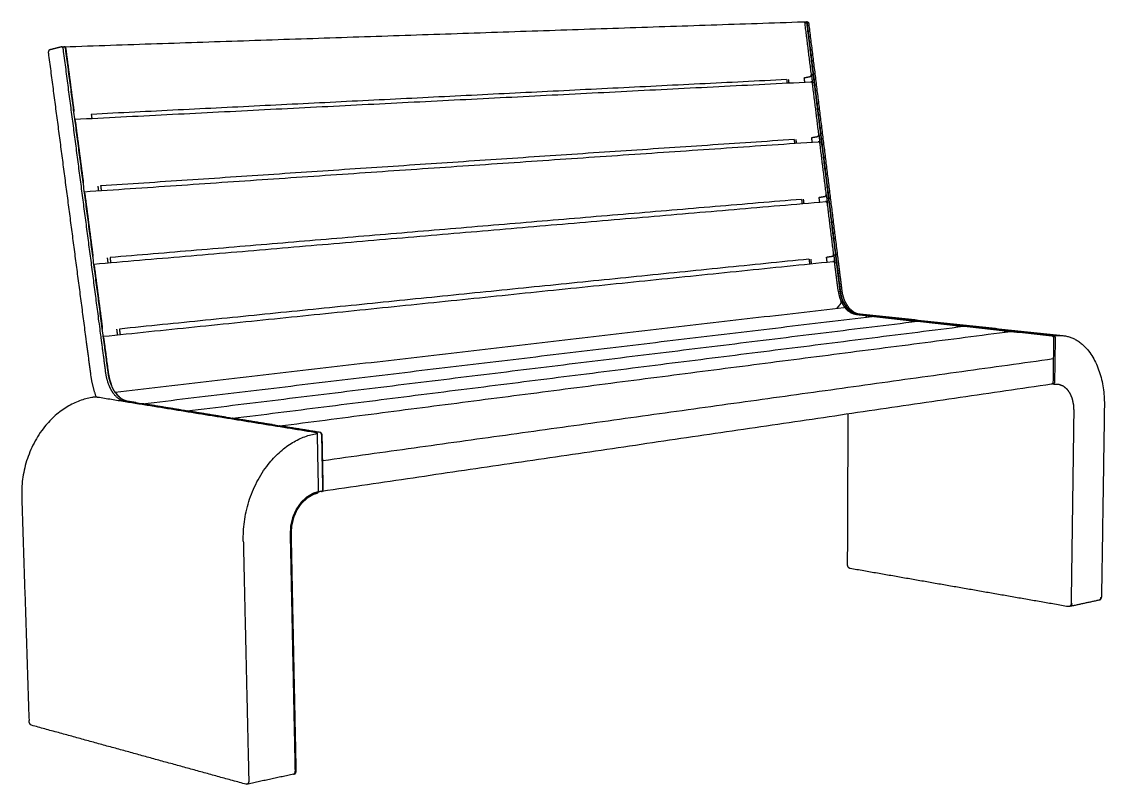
# Model space of a CAD drawing. Header units: millimetres. Extents: x 0 to 3313, y 802 to 4005.
# Drawn here: x 0 to 1797, y 802 to 2068 of the extents above; entities that cross this region are included whole.
import ezdxf

# ---------------------------------------------------------------- set-up
doc = ezdxf.new("R2010")
doc.units = ezdxf.units.MM
doc.header["$MEASUREMENT"] = 0
doc.layers.add('Utwórz2D linie widoczne', color=7, linetype='Continuous', true_color=0x000000)

msp = doc.modelspace()

# ---------------------------------------------------------------- linework, layer by layer
at = {"layer": 'Utwórz2D linie widoczne'}
for points in [[(71, 2026.4), (684.3, 2047.1), (1297.6, 2067.8)], [(1297.6, 2067.8), (1298.9, 2067.8), (1300.2, 2067.9)], [(1300.9, 2067.9), (1302.2, 2068), (1303.5, 2068)], [(1310.8, 1981.2), (1305.6, 2022.8), (1300.4, 2064.5)], [(44.3, 2015.8), (75.4, 1778.7), (106.5, 1541.7)], [(66, 2026.2), (56.1, 2023.6), (46.3, 2021.1)], [(66.4, 2026.3), (68.3, 2026.3), (70.2, 2026.4)], [(87, 1921.6), (80.4, 1972), (73.8, 2022.4)], [(1310.8, 1980.7), (1311.8, 1973.1), (1312.7, 1965.4)], [(88.4, 1906.1), (699.1, 1937.1), (1309.9, 1968.2)], [(1269.8, 1971.8), (692.7, 1943), (115.5, 1914.2)], [(1269.8, 1971.8), (1270.2, 1969), (1270.5, 1966.2)], [(1272.6, 1971.9), (1273, 1969.1), (1273.3, 1966.4)], [(1299.1, 1974.9), (1303.8, 1975.9), (1308.5, 1976.8)], [(1300, 1967.7), (1299.5, 1971.3), (1299.1, 1974.9)], [(1323.1, 1881.7), (1318, 1923.3), (1312.8, 1964.9)], [(115.5, 1914.2), (116, 1910.8), (116.4, 1907.5)], [(102.8, 1801.3), (96.2, 1851.6), (89.6, 1901.9)], [(1282.2, 1872.4), (706.6, 1833.8), (131.1, 1795.3)], [(1282.2, 1872.4), (1282.6, 1869.2), (1283, 1866.1)], [(1285, 1872.6), (1285.4, 1869.4), (1285.8, 1866.3)], [(1311.4, 1875.6), (1316.1, 1876.5), (1320.9, 1877.3)], [(1312.3, 1868.1), (1311.9, 1871.8), (1311.4, 1875.6)], [(1323.2, 1881), (1324.1, 1873.5), (1325, 1866.1)], [(104.1, 1785.8), (713.1, 1827.3), (1322.1, 1868.8)], [(1335.5, 1782.2), (1330.3, 1823.8), (1325.2, 1865.4)], [(118.6, 1681.1), (112, 1731.4), (105.4, 1781.6)], [(127.9, 1787.5), (127.4, 1791.2), (127, 1795)], [(131.1, 1795.3), (131.6, 1791.5), (132.1, 1787.7)], [(1335.5, 1781.4), (1336.4, 1774.1), (1337.3, 1766.9)], [(119.9, 1665.8), (727.1, 1717.6), (1334.4, 1769.4)], [(1294.5, 1773.1), (720.6, 1724.8), (146.7, 1676.5)], [(1294.5, 1773.1), (1295, 1769.6), (1295.4, 1766.1)], [(1297.3, 1773.3), (1297.8, 1769.8), (1298.2, 1766.3)], [(1323.7, 1776.4), (1328.5, 1777.2), (1333.2, 1778)], [(1324.7, 1768.6), (1324.2, 1772.5), (1323.7, 1776.4)], [(1347.8, 1683), (1342.6, 1724.5), (1337.5, 1766)], [(143.6, 1667.8), (143.1, 1672), (142.5, 1676.2)], [(146.7, 1676.5), (147.2, 1672.3), (147.8, 1668.2)], [(1306.9, 1673.9), (734.5, 1615.9), (162.2, 1557.9)], [(1306.9, 1673.9), (1307.4, 1670), (1307.8, 1666.2)], [(1309.7, 1674.1), (1310.1, 1670.3), (1310.6, 1666.5)], [(1336, 1677.3), (1340.8, 1678), (1345.5, 1678.7)], [(1337, 1669.2), (1336.5, 1673.2), (1336, 1677.3)], [(134.3, 1561.1), (127.7, 1611.3), (121.1, 1661.5)], [(135.6, 1545.9), (741.1, 1608), (1346.6, 1670.1)], [(1355.6, 1620.5), (1352.6, 1643.6), (1349.7, 1666.7)], [(1352.5, 1670.9), (1352.2, 1670.8), (1351.9, 1670.8)], [(1353.5, 1592.4), (1356.5, 1596.2), (1359.5, 1599.9)], [(1364, 1601.8), (1364.2, 1602.1), (1364.4, 1602.4)], [(155, 1453.2), (760, 1523.5), (1365, 1593.8)], [(1368.2, 1595.1), (1368.4, 1595.3), (1368.6, 1595.5)], [(1386.3, 1583.8), (1557.4, 1565.4), (1728.5, 1547)], [(1400.3, 1580.2), (1393.4, 1580.9), (1386.6, 1581.6)], [(1387.3, 1582.2), (1549.2, 1564.8), (1711.2, 1547.3)], [(1389.2, 1581.9), (1550.8, 1564.5), (1712.4, 1547.1)], [(1389.9, 1582), (1551.5, 1564.6), (1713.1, 1547.2)], [(1392.5, 1582.3), (1554.1, 1564.9), (1715.7, 1547.5)], [(200.8, 1433.9), (806.3, 1506.4), (1411.9, 1578.8)], [(274.3, 1422), (880.6, 1496.4), (1486.8, 1570.8)], [(1400.3, 1580.2), (1555, 1563.4), (1709.8, 1546.7)], [(159.3, 1548.3), (158.7, 1552.9), (158.1, 1557.5)], [(162.2, 1557.9), (162.8, 1553.3), (163.4, 1548.7)], [(350.1, 1409.7), (956.8, 1486.1), (1563.5, 1562.5)], [(428.2, 1397.1), (1035.1, 1475.6), (1642, 1554)], [(106.5, 1541.7), (110.7, 1510.4), (114.8, 1479.2)], [(144.2, 1485.6), (140.5, 1513.6), (136.8, 1541.5)], [(1712.9, 1542.4), (1712.4, 1506.2), (1711.9, 1470)], [(1715.5, 1542.7), (1715, 1506.6), (1714.5, 1470.4)], [(1712.4, 1508.2), (1106.1, 1423.7), (499.7, 1339.2)], [(1709.3, 1466.4), (1103.8, 1377.4), (498.3, 1288.4)], [(1712, 1466.8), (1710.8, 1466.6), (1709.5, 1466.4)], [(1718.7, 1466.4), (1720.3, 1466.3), (1721.9, 1466.3)], [(1722.1, 1466.2), (1725.4, 1464.9), (1728.7, 1463.6)], [(1728.9, 1463.5), (1731.8, 1461.1), (1734.8, 1458.6)], [(1734.9, 1458.4), (1737.3, 1455), (1739.8, 1451.5)], [(488.8, 1385.8), (307.5, 1415.1), (126.3, 1444.5)], [(495.1, 1386.2), (335.2, 1412), (175.3, 1437.8)], [(189.3, 1435.8), (182.6, 1436.8), (175.9, 1437.9)], [(1739.9, 1451.3), (1741.7, 1447), (1743.5, 1442.7)], [(1743.6, 1442.4), (1744.6, 1437.5), (1745.7, 1432.5)], [(262.6, 1423.9), (231.9, 1428.9), (201.1, 1433.8)], [(338.1, 1411.7), (306.4, 1416.8), (274.8, 1421.9)], [(1746.4, 1421.4), (1744.2, 1261.8), (1742, 1102.2)], [(1745.8, 1432.2), (1746.1, 1426.9), (1746.4, 1421.5)], [(1797.2, 1429.4), (1794.8, 1271.2), (1792.4, 1113.1)], [(415.7, 1399.2), (383.2, 1404.4), (350.6, 1409.7)], [(1371, 1166.7), (1371.5, 1291.8), (1372, 1416.8)], [(495.7, 1386.3), (462.2, 1391.7), (428.6, 1397.1)], [(490.4, 1385.1), (490.5, 1383.9), (490.5, 1382.7)], [(490.5, 1382.6), (491.4, 1335.7), (492.3, 1288.9)], [(500, 1292.7), (499.1, 1336.7), (498.3, 1380.8)], [(499.7, 1339.2), (499.3, 1360), (498.9, 1380.9)], [(499.1, 1339.3), (499.4, 1339.3), (499.7, 1339.2)], [(500.6, 1292.8), (500.2, 1316), (499.7, 1339.2)], [(0.1, 1279.3), (6.1, 1093.8), (12.2, 908.2)], [(464.5, 1270.8), (468.9, 1275), (473.4, 1279.2)], [(465.3, 1269.4), (469.8, 1273.6), (474.2, 1277.8)], [(474, 1279.7), (478.9, 1282.6), (483.9, 1285.5)], [(474.5, 1278), (479.5, 1280.9), (484.4, 1283.9)], [(484.5, 1285.8), (487, 1286.5), (489.4, 1287.2)], [(484.7, 1284), (487.2, 1284.7), (489.6, 1285.4)], [(492.2, 1288.6), (492.3, 1287.8), (492.4, 1287.1)], [(497.6, 1288.3), (495.7, 1288.1), (493.8, 1287.8)], [(450.8, 1246.8), (453.5, 1252.9), (456.3, 1259)], [(452.1, 1246), (454.8, 1252.1), (457.5, 1258.2)], [(456.7, 1259.7), (460.3, 1264.9), (464, 1270.2)], [(457.7, 1258.5), (461.4, 1263.8), (465.1, 1269.1)], [(447.3, 1232.9), (448.9, 1239.5), (450.5, 1246)], [(448.7, 1232.5), (450.3, 1239.1), (451.9, 1245.6)], [(446.2, 1218.6), (446.7, 1225.3), (447.1, 1232.1)], [(447.7, 1218.6), (448.1, 1225.3), (448.6, 1232.1)], [(367.9, 1206), (372.4, 1007.2), (377, 808.4)], [(454.3, 825.1), (450.3, 1021.7), (446.2, 1218.2)], [(455.8, 825.4), (451.7, 1021.9), (447.7, 1218.4)], [(1737.3, 1097.2), (1556.2, 1128.8), (1375.1, 1160.5)], [(1739.6, 1097.4), (1739.2, 1097.3), (1738.8, 1097.2)], [(1787.8, 1107.8), (1763.8, 1102.6), (1739.8, 1097.4)], [(1789, 1108.1), (1788.5, 1108), (1787.9, 1107.8)], [(372.5, 802.4), (194.5, 851.4), (16.4, 900.3)], [(451.2, 819.1), (413.6, 810.9), (375.9, 802.8)], [(452.7, 819.4), (452, 819.2), (451.2, 819.1)], [(375.9, 802.8), (374.9, 802.6), (373.9, 802.3)]]:
    msp.add_open_spline(points, degree=2, dxfattribs=at)
for points, weights in [([(1297.6, 2067.8), (1300, 2067.9), (1300.4, 2064.5)], [5913.54358958, 4546.2523299, 6203.18305405]), ([(1300.2, 2067.9), (1302.7, 2068), (1303.1, 2064.6)], [5916.23352039, 4548.32112539, 6206.00579309]), ([(1300.6, 2067.9), (1303.3, 2068.4), (1303.8, 2064.6)], [6189.34261045, 4398.78407015, 6206.71147784]), ([(1303.5, 2068), (1306, 2068.1), (1306.4, 2064.7)], [5919.5959339, 4550.90711974, 6209.53421688]), ([(46.3, 2021.1), (43.7, 2020.4), (44.3, 2015.8)], [5147.6486752, 3641.93898213, 5150.61575436]), ([(69.2, 2022.3), (68.6, 2026.9), (66, 2026.2)], [5123.72290104, 3622.92286318, 5126.41747521]), ([(73.1, 2022.4), (72.6, 2026.5), (70.2, 2026.4)], [5126.54564007, 3757.17803589, 4887.56612524]), ([(73.8, 2022.4), (73.2, 2027), (70.6, 2026.4)], [5127.013798, 3633.24699366, 5113.77069238]), ([(1308.5, 1976.8), (1311.3, 1977.3), (1310.8, 1981.2)], [6209.11362499, 4388.50465265, 6206.14654583]), ([(1312.8, 1964.9), (1312.4, 1968.3), (1309.9, 1968.2)], [6206.72561893, 4519.42098066, 5966.44002715]), ([(86.8, 1918.4), (87.2, 1919.9), (87, 1921.6)], [4384.70721914, 4442.01965258, 5129.97728978]), ([(89.6, 1901.9), (89.4, 1903.7), (88.5, 1904.8)], [5130.55636288, 4441.02708266, 4384.81747093]), ([(1320.9, 1877.3), (1323.6, 1877.8), (1323.1, 1881.7)], [6212.65618986, 4391.0096243, 6209.6891107]), ([(1325.2, 1865.4), (1324.7, 1868.9), (1322.1, 1868.8)], [6210.26818381, 4492.16702438, 6021.99336999]), ([(102.5, 1798.1), (103, 1799.5), (102.8, 1801.3)], [4385.87750709, 4432.71820522, 5133.51985465]), ([(105.4, 1781.6), (105.1, 1783.4), (104.3, 1784.6)], [5134.09892776, 4431.75338332, 4386.03553128]), ([(1333.2, 1778), (1335.9, 1778.4), (1335.5, 1782.2)], [6216.19875474, 4393.51459595, 6213.23167558]), ([(1334.4, 1769.4), (1334.3, 1769.4), (1334.3, 1769.4)], [1, 0.999525472013, 1]), ([(1337.5, 1766), (1337, 1769.6), (1334.4, 1769.4)], [6213.81074869, 4464.48710759, 6080.28969106]), ([(118.3, 1677.8), (118.8, 1679.3), (118.6, 1681.1)], [4387.47215813, 4423.59025114, 5137.06241953]), ([(1345.5, 1678.7), (1348.3, 1679.1), (1347.8, 1683)], [6219.74131962, 4396.0195676, 6216.77424046]), ([(121.1, 1661.5), (120.9, 1663.3), (120, 1664.5)], [5137.64149264, 4422.65137844, 4387.67516968]), ([(1349.7, 1666.7), (1349.3, 1670.4), (1346.6, 1670.1)], [6217.44483876, 4443.36468014, 6141.60556677]), ([(1355.6, 1620.5), (1355.6, 1620.2), (1355.6, 1620)], [1, 0.999990503328, 1]), ([(1355.6, 1619.9), (1355.6, 1620), (1355.6, 1620)], [6211.10801798, 6211.54300924, 6211.98175422]), ([(1355.6, 1619.9), (1355.8, 1618.4), (1356.1, 1617)], [1, 0.999688429412, 1]), ([(1358.9, 1620.9), (1359.5, 1615.8), (1361, 1610.9)], [1, 0.996209878726, 1]), ([(1356.1, 1616.9), (1356.1, 1616.9), (1356.1, 1617)], [6179.36273635, 6179.71673474, 6180.07744788]), ([(1356.1, 1616.9), (1356.2, 1616.6), (1356.2, 1616.4)], [1, 0.999990728455, 1]), ([(1356.2, 1616.4), (1356.2, 1616.4), (1356.2, 1616.4)], [6175.49574859, 6175.5382155, 6175.58080431]), ([(1356.2, 1616.4), (1356.3, 1616.1), (1356.3, 1615.9)], [1, 0.999990242784, 1]), ([(1356.3, 1615.8), (1356.3, 1615.8), (1356.3, 1615.9)], [6171.66613989, 6171.8697765, 6172.07719459]), ([(1356.3, 1615.8), (1356.6, 1614.3), (1357, 1612.9)], [1, 0.999664926726, 1]), ([(1357, 1612.8), (1357, 1612.8), (1357, 1612.9)], [6160.98303983, 6160.99613441, 6161.00983507]), ([(1357, 1612.8), (1357.1, 1612.6), (1357.2, 1612.3)], [1, 0.999989942583, 1]), ([(1357.2, 1612.3), (1357.2, 1612.3), (1357.2, 1612.3)], [6160.70012703, 6160.70015712, 6160.70353484]), ([(1357.2, 1612.3), (1357.5, 1611.1), (1357.9, 1609.9)], [1, 0.999771434467, 1]), ([(1357.9, 1609.9), (1357.9, 1609.9), (1357.9, 1609.9)], [6166.03253153, 6165.87359012, 6165.71938623]), ([(1357.9, 1609.9), (1358, 1609.6), (1358.1, 1609.4)], [1, 0.999989629277, 1]), ([(1358.1, 1609.3), (1358.1, 1609.4), (1358.1, 1609.4)], [6168.56736598, 6168.50525845, 6168.44364122]), ([(1358.1, 1609.3), (1358.5, 1608.2), (1358.9, 1607)], [1, 0.999756590828, 1]), ([(1358.9, 1607), (1358.9, 1607), (1358.9, 1607)], [6187.22567681, 6186.86425329, 6186.50775435]), ([(1358.9, 1607), (1359, 1606.7), (1359.1, 1606.5)], [1, 0.999989263361, 1]), ([(1359.1, 1606.5), (1359.1, 1606.5), (1359.1, 1606.5)], [6192.659946, 6192.49323982, 6192.3274032]), ([(1359.5, 1599.9), (1361.1, 1601.9), (1359.9, 1604.6)], [6218.3799809, 4860.36211541, 6217.21860064]), ([(1364.4, 1602.4), (1362.4, 1606.4), (1361, 1610.9)], [6219.92852214, 6274.66301724, 6405.89094101]), ([(1364.4, 1602.4), (1366.3, 1598.7), (1368.6, 1595.5)], [5690.37418875, 5645.336539, 5656.90941643]), ([(1367.2, 1592.8), (1366.2, 1593.9), (1365, 1593.8)], [6211.78379544, 5332.8943177, 5450.00912367]), ([(1368, 1591.9), (1367.9, 1591.9), (1367.9, 1592)], [6181.15112016, 6182.08048126, 6183.01579591]), ([(1368, 1591.9), (1368.1, 1591.8), (1368.2, 1591.6)], [5632.17220589, 5631.94434625, 5631.85405041]), ([(1368.2, 1591.6), (1368.2, 1591.6), (1368.2, 1591.6)], [6171.59174745, 6171.71624493, 6171.84085678]), ([(1368.2, 1591.6), (1368.3, 1591.5), (1368.5, 1591.3)], [1, 0.999988079403, 1]), ([(1368.5, 1591.3), (1368.5, 1591.3), (1368.5, 1591.3)], [6161.12604222, 6161.74057961, 6162.35813703]), ([(1368.5, 1591.3), (1368.6, 1591.2), (1368.7, 1591.1)], [5631.83486834, 5631.90096782, 5632.07605768]), ([(1368.6, 1595.5), (1372.7, 1590), (1377.8, 1586.5)], [5342.39519897, 5361.65956817, 5547.02231821]), ([(1368.8, 1591), (1368.8, 1591), (1368.7, 1591.1)], [6150.86901303, 6152.15248826, 6153.45031372]), ([(1368.8, 1591), (1369.1, 1590.7), (1369.4, 1590.3)], [1, 0.999933097137, 1]), ([(1369.6, 1590.2), (1369.5, 1590.3), (1369.4, 1590.3)], [6128.68148989, 6130.18799851, 6131.71901501]), ([(1369.6, 1590.2), (1369.7, 1590.1), (1369.8, 1590)], [5634.61784079, 5635.11300949, 5635.69503147]), ([(1369.8, 1590), (1369.8, 1590), (1369.8, 1590)], [6121.07674726, 6121.94465667, 6122.82142795]), ([(1369.8, 1590), (1370, 1589.9), (1370.1, 1589.7)], [5636.05745771, 5636.78823548, 5637.64429512]), ([(1370.1, 1589.7), (1370.1, 1589.7), (1370.1, 1589.7)], [6113.79776364, 6114.08454764, 6114.37238983]), ([(1370.1, 1589.7), (1370.2, 1589.6), (1370.4, 1589.5)], [1, 0.999986714548, 1]), ([(1370.4, 1589.4), (1370.4, 1589.4), (1370.4, 1589.5)], [6106.36962007, 6106.6066798, 6106.84453899]), ([(1370.4, 1589.4), (1370.5, 1589.3), (1370.7, 1589.2)], [5639.98724791, 5641.0151576, 5642.17203923]), ([(1370.7, 1589.1), (1370.7, 1589.2), (1370.7, 1589.2)], [6098.81084945, 6099.51007527, 6100.21709445]), ([(1370.7, 1589.1), (1370.8, 1589), (1370.9, 1588.9)], [5642.72388984, 5643.72292594, 5644.8132845]), ([(1371, 1588.9), (1371, 1588.9), (1370.9, 1588.9)], [6091.69382246, 6092.79374854, 6093.91542724]), ([(1371, 1588.9), (1371.4, 1588.6), (1371.7, 1588.3)], [1, 0.999926103352, 1]), ([(1371.8, 1588.2), (1371.7, 1588.3), (1371.7, 1588.3)], [6076.96505046, 6077.86073262, 6078.77603479]), ([(1371.8, 1588.2), (1371.9, 1588.1), (1372, 1588)], [5654.56516414, 5656.03858565, 5657.60734903]), ([(1372.1, 1588), (1372.1, 1588), (1372, 1588)], [6071.96645705, 6072.46517187, 6072.97081654]), ([(1372.1, 1588), (1372.2, 1587.9), (1372.4, 1587.8)], [5658.42974087, 5660.30506922, 5662.31243669]), ([(1372.4, 1587.7), (1372.4, 1587.8), (1372.4, 1587.8)], [6067.29362636, 6067.4456579, 6067.59842983]), ([(1372.4, 1587.7), (1372.5, 1587.6), (1372.7, 1587.5)], [1, 0.999985010053, 1]), ([(1372.7, 1587.5), (1372.7, 1587.5), (1372.7, 1587.5)], [6062.65667906, 6062.8012262, 6062.94655938]), ([(1372.7, 1587.5), (1372.8, 1587.4), (1373, 1587.3)], [5667.41121349, 5669.5818001, 5671.88466964]), ([(1373, 1587.2), (1373, 1587.3), (1373, 1587.3)], [6058.14337324, 6058.53091795, 6058.92526863]), ([(1373, 1587.2), (1373.1, 1587.2), (1373.3, 1587.1)], [5672.90367944, 5674.90067301, 5676.9946768]), ([(1373.4, 1587), (1373.3, 1587), (1373.3, 1587.1)], [6054.05633638, 6054.633772, 6055.22975171]), ([(1373.4, 1587), (1373.5, 1586.9), (1373.6, 1586.8)], [5678.78983453, 5680.57093412, 5682.41953689]), ([(1373.9, 1586.6), (1373.7, 1586.7), (1373.6, 1586.8)], [1, 0.999984113951, 1]), ([(1373.9, 1586.6), (1374, 1586.6), (1374, 1586.5)], [5688.16066436, 5689.92434558, 5691.74321215]), ([(1374.2, 1586.4), (1374.1, 1586.5), (1374, 1586.5)], [6046.09782094, 6046.61193376, 6047.15241981]), ([(1374.2, 1586.4), (1374.3, 1586.3), (1374.4, 1586.3)], [5694.21948049, 5696.4742371, 5698.81043467]), ([(1374.5, 1586.2), (1374.4, 1586.2), (1374.4, 1586.3)], [6043.70537936, 6044.0121429, 6044.33124059]), ([(1374.5, 1586.2), (1374.6, 1586.1), (1374.7, 1586)], [5700.59741305, 5703.37818496, 5706.27134634]), ([(1374.8, 1586), (1374.8, 1586), (1374.7, 1586)], [6041.63870456, 6041.78138943, 6041.9277341]), ([(1374.8, 1586), (1374.9, 1585.9), (1375.1, 1585.8)], [1, 0.999984082989, 1]), ([(1375.1, 1585.8), (1375.1, 1585.8), (1375.1, 1585.8)], [6039.89779672, 6039.91872989, 6039.93977771]), ([(1375.1, 1585.8), (1375.2, 1585.7), (1375.4, 1585.6)], [1, 0.999982970842, 1]), ([(1375.4, 1585.6), (1375.4, 1585.6), (1375.4, 1585.6)], [6038.36526145, 6038.42322582, 6038.48265776]), ([(1375.4, 1585.6), (1375.6, 1585.5), (1375.7, 1585.4)], [5722.37423712, 5725.78735347, 5729.32907916]), ([(1375.8, 1585.4), (1375.7, 1585.4), (1375.7, 1585.4)], [6037.20208441, 6037.29394162, 6037.39329078]), ([(1375.8, 1585.4), (1375.9, 1585.3), (1376, 1585.2)], [5731.01621622, 5734.12161044, 5737.3241961]), ([(1377.3, 1584.5), (1376.6, 1584.9), (1376, 1585.2)], [1, 0.999711068051, 1]), ([(1377.3, 1584.5), (1377.4, 1584.5), (1377.5, 1584.4)], [5772.59741439, 5776.31534518, 5780.13144891]), ([(1377.6, 1584.4), (1377.5, 1584.4), (1377.5, 1584.4)], [6037.69823739, 6037.58707372, 6037.48352679]), ([(1377.6, 1584.4), (1377.7, 1584.3), (1377.9, 1584.2)], [5782.24632598, 5786.62716396, 5791.13556288]), ([(1377.8, 1586.5), (1377.9, 1586.5), (1378, 1586.4)], [5705.76128006, 5707.61437961, 5709.51600428]), ([(1386.6, 1581.6), (1382.1, 1582.1), (1377.9, 1584.2)], [6194.18734975, 6056.61860008, 6038.74487515]), ([(1378, 1586.4), (1378.1, 1586.4), (1378.2, 1586.3)], [5553.40032804, 5556.67672211, 5560.00345751]), ([(1378.2, 1586.3), (1378.3, 1586.3), (1378.3, 1586.2)], [5713.44251477, 5715.38482853, 5717.37523236]), ([(1378.3, 1586.2), (1378.4, 1586.2), (1378.5, 1586.1)], [5566.55383305, 5569.94137195, 5573.37959892]), ([(1378.5, 1586.1), (1378.6, 1586), (1378.7, 1586)], [5721.51121928, 5723.54587226, 5725.62837496]), ([(1378.7, 1586), (1378.8, 1585.9), (1378.9, 1585.9)], [5580.11458951, 5583.60724721, 5587.15074245]), ([(1378.9, 1585.9), (1379, 1585.8), (1379, 1585.8)], [5729.96623068, 5732.09693023, 5734.2754321]), ([(1379, 1585.8), (1379.1, 1585.7), (1379.2, 1585.7)], [5594.08378959, 5597.67494453, 5601.31688809]), ([(1379.2, 1585.7), (1379.3, 1585.6), (1379.4, 1585.6)], [5738.80638955, 5741.03742301, 5743.31640375]), ([(1379.4, 1585.6), (1379.5, 1585.5), (1379.6, 1585.5)], [5608.46262899, 5612.14506178, 5615.87803585]), ([(1379.6, 1585.5), (1379.6, 1585.4), (1379.7, 1585.4)], [5748.03053991, 5750.36677231, 5752.75128994]), ([(1379.7, 1585.4), (1379.8, 1585.3), (1379.9, 1585.3)], [5623.25230694, 5627.018198, 5630.83418572]), ([(1379.9, 1585.3), (1380, 1585.2), (1380.1, 1585.2)], [5757.63752922, 5760.084401, 5762.58009064]), ([(1380.1, 1585.2), (1380.2, 1585.1), (1380.3, 1585.1)], [5638.45402622, 5642.2949534, 5646.1853377]), ([(1380.3, 1585.1), (1380.3, 1585), (1380.4, 1585)], [5767.62620838, 5770.18973309, 5772.80280588]), ([(1380.4, 1585), (1380.5, 1584.9), (1380.6, 1584.9)], [5654.06899321, 5657.97592942, 5661.9314918]), ([(1380.6, 1584.9), (1383.3, 1583.5), (1386.1, 1582.7)], [5777.99543171, 5860.28842336, 5989.93862514]), ([(1386.1, 1582.7), (1386.1, 1582.7), (1386.2, 1582.7)], [5961.108534, 5964.34095075, 5967.59019423]), ([(1386.2, 1582.7), (1386.3, 1582.7), (1386.4, 1582.6)], [5994.7352245, 6000.74633444, 6006.85788732]), ([(1386.4, 1582.6), (1386.5, 1582.6), (1386.5, 1582.6)], [5983.93679513, 5986.98686262, 5990.05138065]), ([(1386.5, 1582.6), (1386.6, 1582.6), (1386.8, 1582.6)], [6011.40167213, 6017.73311831, 6024.17106402]), ([(1386.8, 1582.6), (1386.8, 1582.5), (1386.8, 1582.5)], [6007.20064141, 6010.0480283, 6012.90756979]), ([(1386.8, 1582.5), (1387, 1582.5), (1387.1, 1582.5)], [6028.42861413, 6035.096875, 6041.87815524]), ([(1387.1, 1582.5), (1387.1, 1582.5), (1387.2, 1582.5)], [6030.90134921, 6033.52507256, 6036.15876191]), ([(1387.2, 1582.5), (1387.3, 1582.4), (1387.5, 1582.4)], [6045.81496773, 6052.83705077, 6059.979161]), ([(1387.5, 1582.4), (1387.5, 1582.4), (1387.5, 1582.4)], [6055.04019867, 6057.41862145, 6059.8049573]), ([(1387.5, 1582.4), (1387.7, 1582.4), (1387.8, 1582.3)], [6063.55965432, 6070.95309346, 6078.47408127]), ([(1387.8, 1582.3), (1387.8, 1582.3), (1387.9, 1582.3)], [6079.6184738, 6081.7293023, 6083.84615629]), ([(1387.9, 1582.3), (1388, 1582.3), (1388.2, 1582.3)], [6081.66160675, 6089.4444562, 6097.36291608]), ([(1388.2, 1582.3), (1388.2, 1582.3), (1388.2, 1582.3)], [6104.63746242, 6106.45774372, 6108.28235926]), ([(1388.2, 1582.3), (1388.4, 1582.2), (1388.5, 1582.2)], [6100.11973445, 6108.31057966, 6116.64566541]), ([(1388.5, 1582.2), (1388.5, 1582.2), (1388.5, 1582.2)], [6130.09845618, 6131.60457561, 6133.11356666]), ([(1388.5, 1582.2), (1388.7, 1582.2), (1388.8, 1582.1)], [1, 0.999979694031, 1]), ([(1388.8, 1582.1), (1388.9, 1582.1), (1388.9, 1582.1)], [6156.00275063, 6157.17042918, 6158.33977898]), ([(1388.9, 1582.1), (1389, 1582.1), (1389.2, 1582.1)], [1, 0.999978381947, 1]), ([(1389.2, 1582.1), (1389.2, 1582.1), (1389.2, 1582.1)], [6182.35164515, 6183.15593692, 6183.96099679]), ([(1389.2, 1582.1), (1389.4, 1582.1), (1389.5, 1582.1)], [1, 0.999976992559, 1]), ([(1389.5, 1582.1), (1389.5, 1582.1), (1389.5, 1582.1)], [6209.14644023, 6209.56173124, 6209.97722072]), ([(1389.5, 1582.1), (1389.7, 1582), (1389.9, 1582)], [1, 0.999975523668, 1]), ([(1402.8, 1577.8), (1402, 1580), (1400.3, 1580.2)], [5411.63687783, 4921.13854253, 6180.85112168]), ([(1412.3, 1578.8), (1412.1, 1578.9), (1411.9, 1578.8)], [1, 0.993567706407, 1]), ([(1477.5, 1569.6), (1476.7, 1571.9), (1474.9, 1572.1)], [5361.22348872, 4848.163595, 6108.98299481]), ([(1487.3, 1570.8), (1487, 1570.8), (1486.8, 1570.8)], [1, 0.99339816761, 1]), ([(1554, 1561.3), (1553.2, 1563.6), (1551.3, 1563.8)], [5311.66040317, 4774.85337527, 6037.11483349]), ([(134, 1557.8), (134.5, 1559.3), (134.3, 1561.1)], [4389.47270324, 4414.62467359, 5140.60498441]), ([(1564, 1562.5), (1563.8, 1562.5), (1563.5, 1562.5)], [1, 0.993217702003, 1]), ([(1632.4, 1552.7), (1631.6, 1555.2), (1629.6, 1555.4)], [5263.03507352, 4701.17502322, 5965.24667217]), ([(1642.6, 1554), (1642.3, 1554), (1642, 1554)], [1, 0.993025290629, 1]), ([(1709.8, 1546.7), (1712.9, 1546.4), (1712.9, 1542.4)], [5893.37851085, 4165.29335281, 5891.24010121]), ([(1712.4, 1547.1), (1715.5, 1546.7), (1715.5, 1542.7)], [5896.20124989, 4167.28933072, 5894.06284024]), ([(1715.7, 1547.5), (1716.3, 1547.4), (1716.8, 1547.1)], [5899.72967368, 5452.18966876, 5236.06536922]), ([(1719.8, 1547.2), (1799, 1552), (1797.2, 1429.4)], [5898.08609075, 4329.6704625, 6005.9062168]), ([(136.8, 1541.5), (136.6, 1543.2), (135.8, 1544.4)], [5141.27565115, 4463.88704117, 4398.78281914]), ([(114.8, 1479.2), (117.5, 1460.9), (123.8, 1444.7)], [5166.47117454, 4881.98221389, 4779.32168646]), ([(149, 1466.4), (145.6, 1475.5), (144.2, 1485.6)], [5141.04941303, 5047.20476085, 5142.81860191]), ([(149.5, 1463.5), (149.5, 1465), (149, 1466.4)], [4581.59122265, 4607.2731098, 5141.04941303]), ([(1711.9, 1470), (1711.9, 1466.7), (1709.3, 1466.4)], [5902.50360851, 4390.18790099, 5527.02008182]), ([(1714.5, 1470.4), (1714.5, 1467.2), (1712, 1466.8)], [5905.32634754, 4417.28651673, 5492.80081292]), ([(1712.1, 1466.8), (1716.1, 1466.4), (1718.7, 1466.4)], [5266.87712531, 4603.37324002, 5910.65789627]), ([(1721.9, 1466.3), (1722, 1466.3), (1722.1, 1466.2)], [1, 0.984528902897, 1]), ([(1728.7, 1463.6), (1728.8, 1463.6), (1728.9, 1463.5)], [1, 0.98729104158, 1]), ([(1734.8, 1458.6), (1734.9, 1458.5), (1734.9, 1458.4)], [1, 0.991275892151, 1]), ([(116.4, 1444.3), (-4.6, 1423.5), (0.1, 1279.3)], [5158.78425914, 3668.4031818, 5091.59456518]), ([(156.6, 1451.9), (155.9, 1452.9), (155.1, 1453.1)], [5135.61460783, 4610.14119734, 4515.48818648]), ([(175.9, 1437.9), (165.3, 1439.6), (156.6, 1451.9)], [5118.01816214, 4851.40932144, 5135.61460783]), ([(1739.8, 1451.5), (1739.8, 1451.4), (1739.9, 1451.3)], [1, 0.99425289945, 1]), ([(1743.5, 1442.7), (1743.5, 1442.5), (1743.6, 1442.4)], [1, 0.996012628808, 1]), ([(190.1, 1435.5), (189.7, 1435.7), (189.3, 1435.8)], [4647.48006443, 4823.19107744, 5104.68193407]), ([(201.1, 1433.8), (200.7, 1433.9), (200.4, 1433.8)], [1, 0.972050412558, 1]), ([(263.4, 1423.6), (263, 1423.9), (262.6, 1423.9)], [4582.0514147, 4755.29049393, 5032.81373876]), ([(274.8, 1421.9), (274.4, 1422), (274, 1421.9)], [1, 0.972855514197, 1]), ([(1745.7, 1432.5), (1745.8, 1432.4), (1745.8, 1432.2)], [1, 0.99695500624, 1]), ([(1746.4, 1421.5), (1746.4, 1421.5), (1746.4, 1421.4)], [1, 0.999330846785, 1]), ([(338.9, 1411.4), (338.5, 1411.7), (338.1, 1411.7)], [4516.61050012, 4687.38009364, 4960.94557744]), ([(350.6, 1409.7), (350.2, 1409.8), (349.8, 1409.7)], [1, 0.973649565139, 1]), ([(367.9, 1206), (364.3, 1360.6), (487.6, 1384.1)], [4739.16415872, 3413.51121351, 4806.35385268]), ([(416.6, 1398.9), (416.2, 1399.1), (415.7, 1399.2)], [4451.16958555, 4619.46969337, 4889.07741612]), ([(428.6, 1397.1), (428.2, 1397.2), (427.8, 1397)], [1, 0.974432474114, 1]), ([(498.3, 1380.8), (498.2, 1385.7), (495.1, 1386.2)], [4814.60268723, 3403.9957365, 4816.74109687]), ([(498.9, 1380.9), (498.8, 1385.8), (495.7, 1386.3)], [4815.07084516, 3404.32677415, 4817.2092548]), ([(473.4, 1279.2), (473.6, 1279.5), (474, 1279.7)], [1, 0.993653662042, 1]), ([(474.2, 1277.8), (474.3, 1277.9), (474.5, 1278)], [1, 0.993656544877, 1]), ([(483.9, 1285.5), (484.2, 1285.7), (484.5, 1285.8)], [1, 0.992057618787, 1]), ([(484.4, 1283.9), (484.6, 1284), (484.7, 1284)], [1, 0.992060654167, 1]), ([(489.4, 1287.2), (491.4, 1287.8), (492, 1288.4)], [4818.6272062, 4226.64672236, 4133.75243786]), ([(489.6, 1285.4), (492.5, 1286.2), (492.4, 1287.1)], [4818.97890456, 4003.17506452, 4135.13568195]), ([(497.6, 1288.3), (500.1, 1288.7), (500, 1292.7)], [4489.22533322, 3609.90185682, 4825.86619453]), ([(497.9, 1288.4), (500.7, 1288.3), (500.6, 1292.8)], [4649.53060162, 3509.63339002, 4826.33435246]), ([(456.3, 1259), (456.4, 1259.3), (456.7, 1259.7)], [1, 0.99566040431, 1]), ([(457.5, 1258.2), (457.6, 1258.4), (457.7, 1258.5)], [1, 0.995662417256, 1]), ([(464, 1270.2), (464.2, 1270.5), (464.5, 1270.8)], [1, 0.99487428558, 1]), ([(465.1, 1269.1), (465.2, 1269.2), (465.3, 1269.4)], [1, 0.994876703377, 1]), ([(450.5, 1246), (450.6, 1246.4), (450.8, 1246.8)], [1, 0.996066785158, 1]), ([(451.9, 1245.6), (452, 1245.8), (452.1, 1246)], [1, 0.996068566613, 1]), ([(447.1, 1232.1), (447.1, 1232.5), (447.3, 1232.9)], [1, 0.996145705615, 1]), ([(448.6, 1232.1), (448.6, 1232.3), (448.7, 1232.5)], [1, 0.996147444665, 1]), ([(446.2, 1218.2), (446.2, 1218.4), (446.2, 1218.6)], [1, 0.999439812438, 1]), ([(447.7, 1218.4), (447.7, 1218.5), (447.7, 1218.6)], [1, 0.999000155739, 1]), ([(1375.1, 1160.5), (1371, 1161.2), (1371, 1166.7)], [6349.360011, 4492.60735444, 6352.56762546]), ([(1742, 1102.2), (1741.9, 1096.4), (1737.3, 1097.2)], [6000.13721901, 4243.40142414, 6005.22208469]), ([(1743, 1102.4), (1742.9, 1098.1), (1739.6, 1097.4)], [6001.19574614, 4597.10180248, 5440.33969943]), ([(1791.1, 1112.8), (1791.1, 1108.5), (1787.8, 1107.8)], [6055.18063014, 4638.4511197, 5489.24817569]), ([(1789, 1108.1), (1792.3, 1108.8), (1792.4, 1113.1)], [5490.52682867, 4639.5321476, 6056.59199965]), ([(16.4, 900.3), (12.4, 901.4), (12.2, 908.2)], [5139.07273357, 3636.80501339, 5142.28034804]), ([(451.2, 819.1), (454.4, 819.7), (454.3, 825.1)], [4393.08849603, 3711.71096352, 4845.24619509]), ([(452.7, 819.4), (455.9, 820.1), (455.8, 825.4)], [4394.04748588, 3712.52173435, 4846.30472222]), ([(377, 808.4), (377.1, 801.1), (372.5, 802.4)], [4789.84994158, 3387.59908309, 4794.93480726])]:
    msp.add_rational_spline(points, weights, degree=2, dxfattribs=at)
for points, weights, knots in [([(1303.1, 2064.6), (1327.5, 1867.5), (1351.9, 1670.8), (1355, 1645.8), (1358.2, 1620.8)], [6206.00579309, 6213.07326504, 6220.140737, 6220.97565, 6221.810563], [37.853982, 37.853982, 37.853982, 449.854006, 449.854006, 502.332049, 502.332049, 502.332049]), ([(1313.7, 1978.7), (1314.3, 1979.9), (1314.1, 1981.3), (1308.9, 2023), (1303.8, 2064.6)], [5307.57758014, 5377.92295195, 6209.67496962, 6208.19322373, 6206.71147784], [257.829989, 257.829989, 257.829989, 260.703538, 260.703538, 347.703538, 347.703538, 347.703538]), ([(1303.8, 2064.6), (1328.2, 1867.5), (1352.5, 1670.9), (1355.7, 1645.9), (1358.9, 1620.9)], [6206.71147784, 6213.7789498, 6220.84642176, 6221.68133476, 6222.51624775], [37.853982, 37.853982, 37.853982, 449.854006, 449.854006, 502.332049, 502.332049, 502.332049]), ([(1306.4, 2064.7), (1330.8, 1867.7), (1355.2, 1671.1), (1358.3, 1646.1), (1361.5, 1621.2)], [6209.53421688, 6216.60168883, 6223.66916079, 6224.50407379, 6225.33898679], [37.853982, 37.853982, 37.853982, 449.854006, 449.854006, 502.332049, 502.332049, 502.332049]), ([(139.7, 1485.1), (135.7, 1515.4), (131.7, 1545.6), (100.5, 1783.6), (69.2, 2022.3)], [5139.52767095, 5138.69275795, 5137.85784495, 5130.79037299, 5123.72290104], [707.624544, 707.624544, 707.624544, 760.102586, 760.102586, 1172.102611, 1172.102611, 1172.102611]), ([(143.6, 1485.5), (139.6, 1515.8), (135.5, 1546), (104.4, 1783.9), (73.1, 2022.4)], [5142.35040998, 5141.51549698, 5140.68058398, 5133.61311203, 5126.54564007], [707.624544, 707.624544, 707.624544, 760.102586, 760.102586, 1172.102611, 1172.102611, 1172.102611]), ([(1326.1, 1879.2), (1326.6, 1880.4), (1326.4, 1881.9), (1321.3, 1923.5), (1316.1, 1965.1), (1315.9, 1966.5), (1315.1, 1967.4)], [5308.3172003, 5366.0045168, 6213.21753449, 6211.73578861, 6210.25404272, 5376.63211018, 5307.63451928], [257.778247, 257.778247, 257.778247, 260.703541, 260.703541, 347.703544, 347.703544, 350.582979, 350.582979, 350.582979]), ([(1338.4, 1779.8), (1339, 1781), (1338.8, 1782.5), (1333.6, 1824.1), (1328.5, 1865.6), (1328.3, 1867.1), (1327.4, 1868)], [5309.57252432, 5354.30059223, 6216.76009937, 6215.27835348, 6213.7966076, 5364.74825641, 5308.4327696], [257.727296, 257.727296, 257.727296, 260.703537, 260.703537, 347.703538, 347.703538, 350.634586, 350.634586, 350.634586]), ([(1350.7, 1680.6), (1351.3, 1681.8), (1351.1, 1683.3), (1345.9, 1724.8), (1340.8, 1766.3), (1340.6, 1767.8), (1339.7, 1768.8)], [5311.32086608, 5342.79755524, 6220.30266425, 6218.82091836, 6217.33917248, 5353.07669661, 5309.74329284], [257.6771, 257.6771, 257.6771, 260.703537, 260.703537, 347.703538, 347.703538, 350.685407, 350.685407, 350.685407]), ([(1347.8, 1681.9), (1348.5, 1676.2), (1349.2, 1670.5), (1349.5, 1668.6), (1349.7, 1666.7)], [6216.90779, 6217.11289398, 6217.31799797, 6217.38143557, 6217.44487318], [437.897419, 437.897419, 437.897419, 449.854006, 449.854006, 453.841346, 453.841346, 453.841346]), ([(1358.2, 1620.8), (1359.4, 1610.8), (1363.7, 1602.3), (1365.6, 1598.6), (1367.9, 1595.4), (1376.9, 1583.3), (1389.2, 1581.9)], [6221.810563, 5796.54235976, 5689.72858481, 5644.69591348, 5656.26728797, 5523.31638919, 6197.01012322], [502.332049, 502.332049, 502.332049, 513.674575, 513.674575, 518.456577, 518.456577, 537.058061, 537.058061, 537.058061]), ([(1361.5, 1621.2), (1362.7, 1611.2), (1367, 1602.7), (1368.9, 1599), (1371.2, 1595.8), (1380.2, 1583.6), (1392.5, 1582.3)], [6225.33898679, 5799.82942135, 5692.95660449, 5647.89904109, 5659.47793026, 5526.45513185, 6200.53854701], [502.332049, 502.332049, 502.332049, 513.674575, 513.674575, 518.456577, 518.456577, 537.058061, 537.058061, 537.058061]), ([(1359.1, 1606.5), (1360, 1604.2), (1361.1, 1602), (1363, 1598.3), (1365.3, 1595.1), (1366.5, 1593.5), (1367.9, 1592)], [1, 0.998928932192, 1, 0.992085176581, 0.99411877347, 0.992930361016, 0.99411877347], [0, 0, 0, 4.892407, 4.892407, 9.67441, 9.67441, 13.782267, 13.782267, 13.782267]), ([(171.4, 1437.4), (159.4, 1439.3), (150.2, 1454.3), (147.8, 1458.2), (145.8, 1462.7), (141.3, 1473.1), (139.7, 1485.1)], [5114.72723118, 4560.56143561, 4671.45836894, 4662.19198919, 4699.58945203, 4788.29314409, 5139.52767095], [672.898532, 672.898532, 672.898532, 691.500015, 691.500015, 696.282018, 696.282018, 707.624544, 707.624544, 707.624544]), ([(175.3, 1437.8), (163.3, 1439.8), (154, 1454.7), (151.6, 1458.6), (149.7, 1463.1), (145.2, 1473.5), (143.6, 1485.5)], [5117.54997021, 4563.07242974, 4674.02688277, 4664.75449128, 4702.17186777, 4790.92279336, 5142.35040998], [672.898532, 672.898532, 672.898532, 691.500015, 691.500015, 696.282018, 696.282018, 707.624544, 707.624544, 707.624544])]:
    msp.add_rational_spline(points, weights, degree=2, knots=knots, dxfattribs=at)
for points, knots in [([(1711.2, 1547.3), (1711.5, 1547.3), (1712.1, 1547.2), (1713.4, 1547.1), (1715.3, 1547.1), (1717.2, 1547.1), (1718.7, 1547.1), (1719.5, 1547.2), (1719.8, 1547.2)], [0, 0, 0, 0, 0.835119, 1.81086, 3.982949, 6.417738, 7.596153, 8.586863, 8.586863, 8.586863, 8.586863]), ([(126.3, 1444.5), (125.9, 1444.5), (125.2, 1444.6), (123.6, 1444.7), (121.4, 1444.7), (118.9, 1444.6), (117.2, 1444.4), (116.4, 1444.3)], [0, 0, 0, 0, 1.015536, 2.1872, 4.854956, 7.537315, 9.866464, 9.866464, 9.866464, 9.866464]), ([(487.6, 1384.1), (488, 1384.2), (488.7, 1384.3), (489.4, 1384.5), (489.9, 1384.7), (490.2, 1384.8), (490.3, 1384.9), (490.4, 1385.1), (490.5, 1385.2), (490.4, 1385.3), (490.3, 1385.4), (490.1, 1385.5), (489.9, 1385.6), (489.4, 1385.7), (489.1, 1385.8), (488.8, 1385.8)], [0, 0, 0, 0, 1.150377, 2.027071, 2.385711, 2.647572, 2.866452, 3.010278, 3.113197, 3.221766, 3.362469, 3.571763, 3.812623, 4.139441, 4.926606, 4.926606, 4.926606, 4.926606])]:
    msp.add_open_spline(points, degree=3, knots=knots, dxfattribs=at)

doc.saveas('drawing.dxf')
